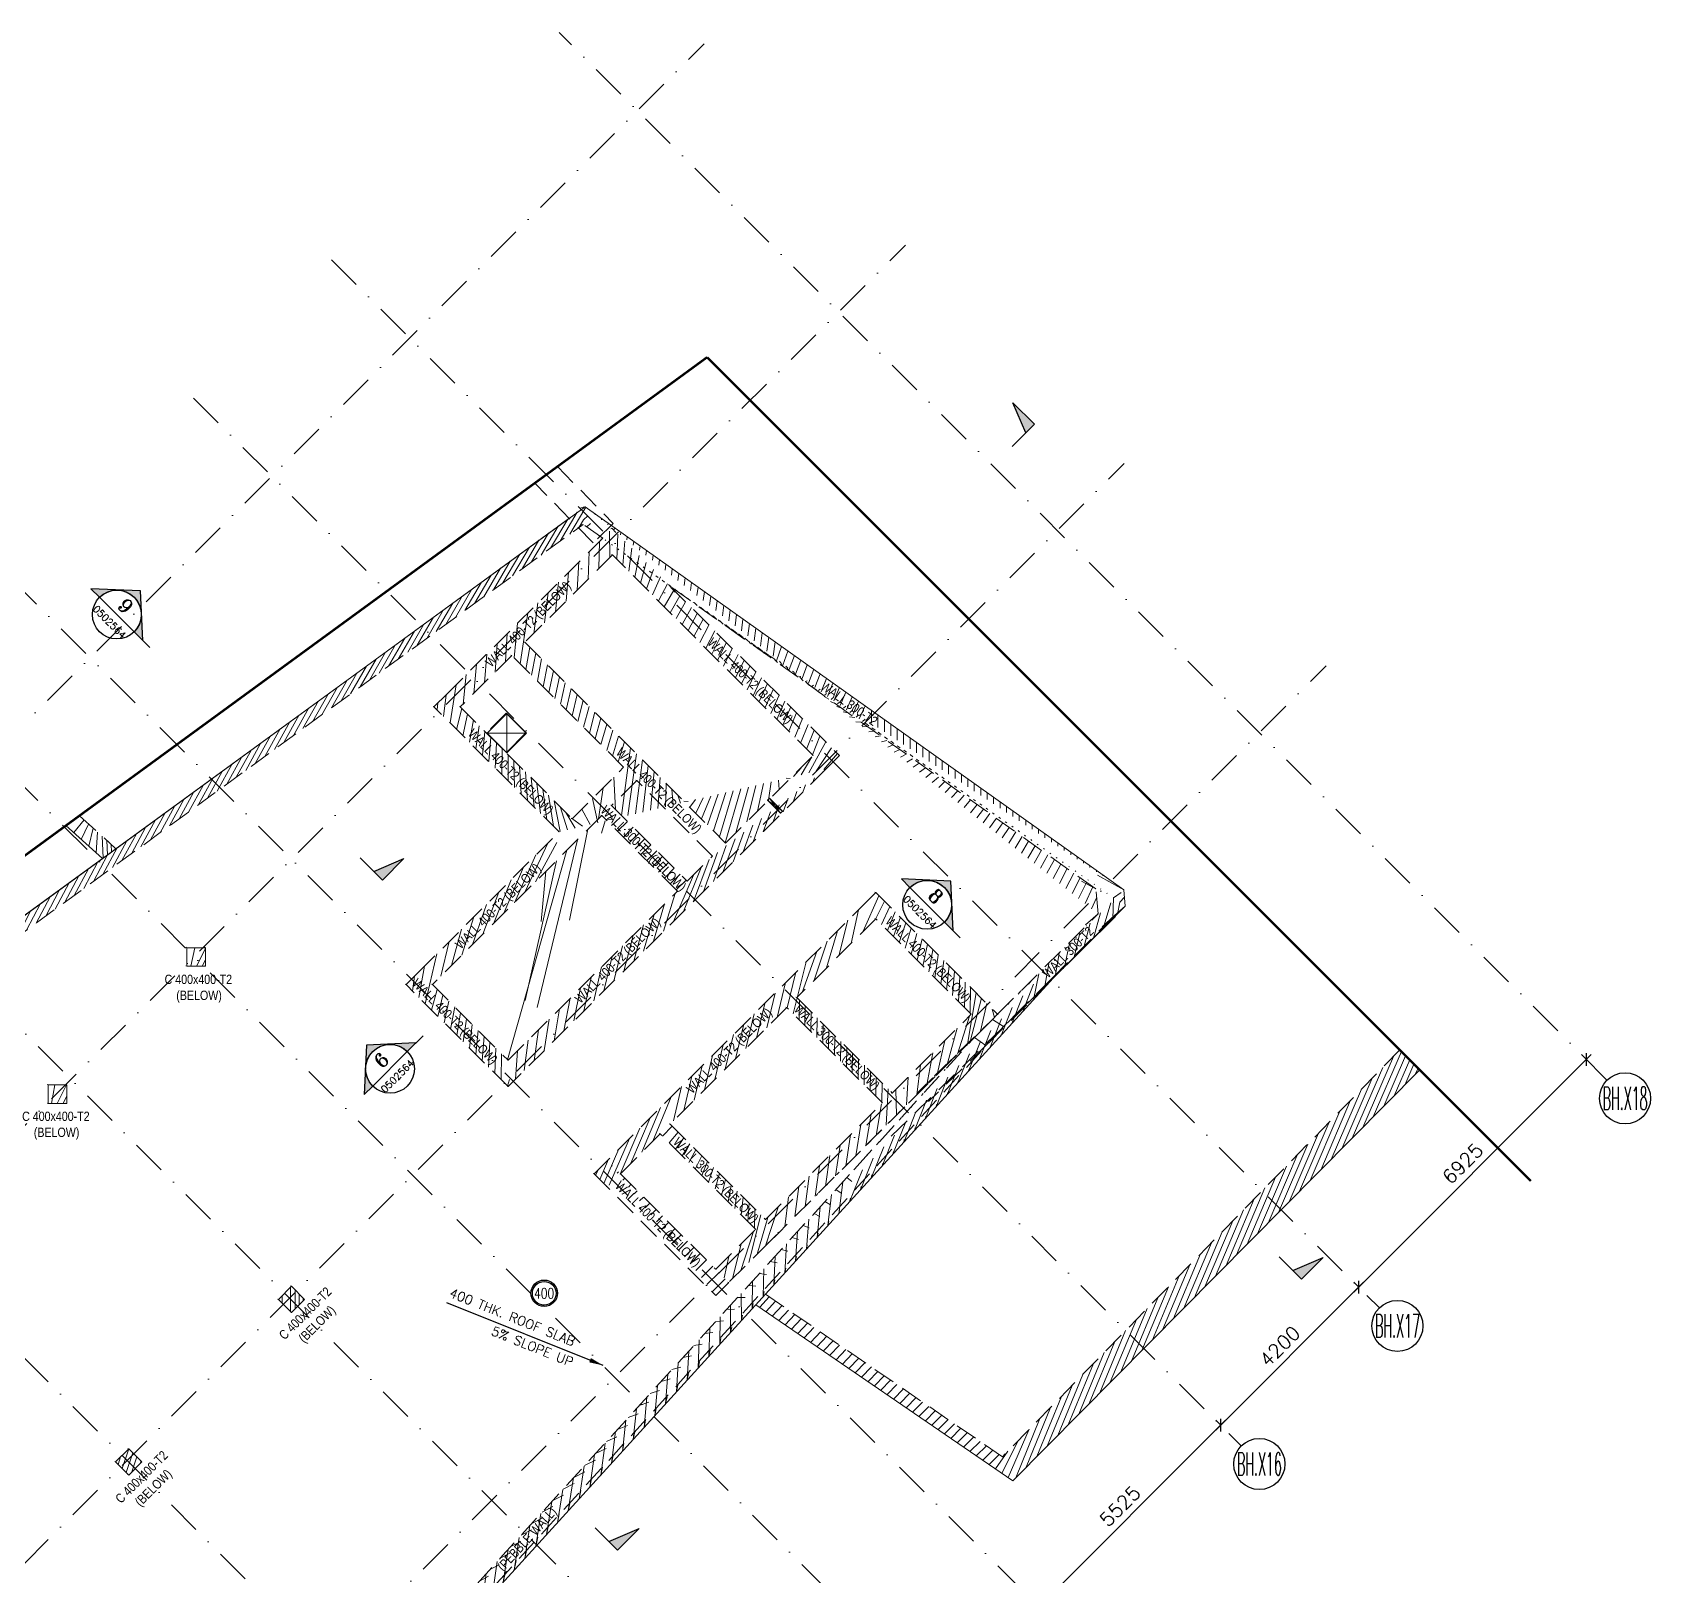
# Model space of a CAD drawing. Extents: x 660761725 to 1323371458, y 2734871439 to 5470067957.
# Drawn here: x 661340457 to 661375273, y 2735205281 to 2735238481 of the extents above; entities that cross this region are included whole.
import ezdxf
from ezdxf.enums import TextEntityAlignment as Align

# ---------------------------------------------------------------- set-up
doc = ezdxf.new("R2010")
doc.units = 0
for name, pattern in [('AXES', [1.95, 1.2, -0.25, 0.25, -0.25]), ('CENTER2', [28.575000000000003, 19.05, -3.175, 3.175, -3.175]), ('Hidden', [714.375, 476.25, -238.125]), ('sbp_axis_short', [10, 5, -2.5, 0, -2.5])]:
    doc.linetypes.add(name, pattern=pattern)
doc.layers.add('A-DETL', color=5, linetype='Continuous', lineweight=9, true_color=0x0000ff)
for name, color, linetype, lineweight in [('A-FLOR-PATT', 7, 'Continuous', 15), ('A-GENM', 7, 'Continuous', 9), ('A-ROOF', 7, 'Continuous', 15), ('A-WALL', 7, 'Continuous', 15), ('A-WALL-IDEN', 7, 'Continuous', 9), ('S-ARROW', 8, 'Continuous', 13), ('S-COLS-IDEN', 7, 'Continuous', 9), ('S-GRID', 7, 'Continuous', 9), ('S-GRID-IDEN', 7, 'Continuous', 13), ('S-MATCH LNE', 5, 'CENTER2', 40)]:
    doc.layers.add(name, color=color, linetype=linetype, lineweight=lineweight)
for name, color, linetype in [('S-AXIS', 20, 'AXES'), ('S-DIMO', 100, 'Continuous'), ('S-IDEN', 221, 'Continuous'), ('S-LEVEL', 3, 'Continuous'), ('S-SCEL-INDT', 222, 'Continuous'), ('S-TXT', 3, 'Continuous')]:
    doc.layers.add(name, color=color, linetype=linetype)
doc.styles.add('08437-0000-2-020-000R-0511-00$0$ROMANS', font='ROMANS.shx', dxfattribs={"width": 0.75})
doc.styles.add('Arial Narrow_1', font='ARIALN.TTF', dxfattribs={"height": 199.9999999999998})
doc.styles.add('ROMANS', font='romans.shx')
doc.styles.add('ROMANT', font='romant')
doc.dimstyles.new('S-DIMI-20', dxfattribs={"dimscale": 20, "dimtxt": 2, "dimasz": 1.5, "dimexe": 1, "dimexo": 1, "dimgap": 1, "dimtad": 1, "dimdec": 0, "dimzin": 12, "dimdsep": 46, "dimtxsty": 'ROMANS', "dimblk": 'ARCHTICK', "dimcen": 0.09, "dimdle": 1, "dimclrd": 8, "dimclre": 8, "dimclrt": 4, "dimadec": 0, "dimazin": 3, "dimtfac": 1, "dimtdec": 0, "dimtix": 1, "dimtmove": 1, "dimatfit": 3, "dimtolj": 1, "dimtzin": 0, "dimarcsym": 0})
doc.dimstyles.new('S-DIMO-100', dxfattribs={"dimscale": 100, "dimtxt": 3, "dimasz": 2, "dimexe": 1.5, "dimexo": 1.5, "dimgap": 1.5, "dimtad": 1, "dimdec": 0, "dimzin": 12, "dimdsep": 46, "dimtxsty": 'ROMANS', "dimblk": 'ARCHTICK', "dimcen": 0.09, "dimdle": 1.5, "dimclrd": 8, "dimclre": 8, "dimclrt": 4, "dimadec": 0, "dimazin": 3, "dimtfac": 1, "dimtdec": 0, "dimtix": 1, "dimtmove": 1, "dimatfit": 3, "dimfxl": 1, "dimtolj": 1, "dimtzin": 0, "dimarcsym": 0})
pattern_1 = [(74.99999999999999, (0, 0), (-153.3407249233896, 41.08752341002518), [])]

# ---------------------------------------------------------------- blocks, each defined once
blk = doc.blocks.new('_ARCHTICK')
at = {"color": 0, "linetype": 'ByBlock', "const_width": 0.15}
blk.add_lwpolyline([(-0.5, -0.5), (0.5, 0.5)], dxfattribs=at)
blk = doc.blocks.new('*D121')
at = {"layer": 'S-DIMO', "color": 8, "lineweight": -2, "transparency": 16777216}
for p, q in [((662698866.204118, 2734567715.402343), (662693757.3567626, 2734562606.55671)), ((662698754.0712415, 2734567615.403187), (662698654.0720837, 2734567715.402379)), ((662693857.3567817, 2734562718.688727), (662693757.3567984, 2734562818.688745))]:
    blk.add_line(p, q, dxfattribs=at)
at = {"layer": 'S-DIMO', "color": 8, "lineweight": -2, "transparency": 16777216, "xscale": 200, "yscale": 200, "zscale": 200}
for p, rotation in [((662698760.138083, 2734567609.336344), 44.99999034024764), ((662693863.4227977, 2734562712.622709), 224.9999903402476)]:
    blk.add_blockref('_ARCHTICK', p, dxfattribs=dict(at, rotation=rotation))
at = {"layer": 'S-DIMO', "color": 4, "transparency": 16777216, "insert": (662696099.6484418, 2734565373.111597), "char_height": 300, "width": 199.5440968434552, "attachment_point": 5, "rotation": 44.999990340247656, "style": 'ROMANS'}
blk.add_mtext('\\A1;6925', dxfattribs=at)
blk = doc.blocks.new('*D122')
at = {"layer": 'S-DIMO', "color": 8, "lineweight": -2, "transparency": 16777216}
for p, q in [((662693969.4893334, 2734562818.688209), (662690787.5082815, 2734559636.70823)), ((662693857.3567817, 2734562718.688727), (662693757.3572989, 2734562818.688244)), ((662690887.5083007, 2734559748.840247), (662690787.5083172, 2734559848.840264))]:
    blk.add_line(p, q, dxfattribs=at)
at = {"layer": 'S-DIMO', "color": 8, "lineweight": -2, "transparency": 16777216, "xscale": 200, "yscale": 200, "zscale": 200}
for p, rotation in [((662693863.4232981, 2734562712.622209), 44.99999034024764), ((662690893.5743165, 2734559742.774229), 224.9999903402476)]:
    blk.add_blockref('_ARCHTICK', p, dxfattribs=dict(at, rotation=rotation))
at = {"layer": 'S-DIMO', "color": 4, "transparency": 16777216, "insert": (662692166.3668088, 2734561439.830289), "char_height": 300, "width": 199.5440968434552, "attachment_point": 5, "rotation": 44.999990340247656, "style": 'ROMANS'}
blk.add_mtext('\\A1;4200', dxfattribs=at)
blk = doc.blocks.new('*D123')
at = {"layer": 'S-DIMO', "color": 8, "lineweight": -2, "transparency": 16777216}
for p, q in [((662690999.6410098, 2734559848.83957), (662686880.7433155, 2734555729.943264)), ((662690887.5083007, 2734559748.840247), (662690787.5089755, 2734559848.839605)), ((662686980.7433349, 2734555842.075281), (662686880.7433512, 2734555942.075298))]:
    blk.add_line(p, q, dxfattribs=at)
at = {"layer": 'S-DIMO', "color": 8, "lineweight": -2, "transparency": 16777216, "xscale": 200, "yscale": 200, "zscale": 200}
for p, rotation in [((662690893.5749748, 2734559742.773571), 44.99999034024764), ((662686986.8093505, 2734555836.009264), 224.9999903402476)]:
    blk.add_blockref('_ARCHTICK', p, dxfattribs=dict(at, rotation=rotation))
at = {"layer": 'S-DIMO', "color": 4, "transparency": 16777216, "insert": (662688728.0601642, 2734558001.523488), "char_height": 300, "width": 199.5440968434552, "attachment_point": 5, "rotation": 44.999990340247656, "style": 'ROMANS'}
blk.add_mtext('\\A1;5525', dxfattribs=at)
blk = doc.blocks.new('*U1142')
at = {"layer": 'S-AXIS', "color": 3, "linetype": 'Continuous'}
blk.add_circle((0, 5.5), 5.5, dxfattribs=at)
at = {"layer": 'S-AXIS', "color": 3, "linetype": 'Continuous', "ltscale": 0.5, "style": 'ROMANT', "width": 0.4, "flags": 8}
blk.add_attdef('A', text='', height=5, dxfattribs=at).set_placement((0, 5.5), align=Align.MIDDLE_CENTER)
blk = doc.blocks.new('*U1141')
at = {"layer": 'S-SCEL-INDT'}
blk.add_line((-1.598034076772778e-05, -9.017526509425661), (-4.236298395894313e-05, 0), dxfattribs=at)
blk.add_lwpolyline([(-1.598034251388655e-05, -9.017526509426535), (-2.729673832266011e-05, -5.517526509764139), (8.74998401881464, -9.017498218424205), (-1.598034251388655e-05, -9.017526509426535)], dxfattribs=at)
blk.add_solid([(8.749984018815223, -9.017498218424496), (-1.598034076772778e-05, -9.017526509423043), (4.374978361036412, -7.267512364094754), (-2.729674239717861e-05, -5.517526509763265)], dxfattribs=at)
blk = doc.blocks.new('*U1143')
at = {"layer": 'S-SCEL-INDT'}
h = blk.add_hatch(color=256, dxfattribs=at)
edge = h.paths.add_edge_path()
edge.add_line((7.000001906104444, 2.263283386128023e-05), (10.50000190576247, 3.394924715394154e-05))
edge.add_line((10.50000190576247, 3.394924715394154e-05), (-2.921335544670001e-05, 9.624999999075953))
edge.add_line((-2.921335544670001e-05, 9.624999999075953), (-10.49999809220753, -3.394923260202631e-05))
edge.add_line((-10.49999809220753, -3.394923260202631e-05), (-6.999998092549504, -2.263281203340739e-05))
edge.add_arc((1.90677747013979e-06, 1.091277068709939e-11), 6.999999999363562, 0.00018525217620890544, 180.0001852521762, ccw=False)
at = {"layer": 'S-SCEL-INDT', "color": 2, "linetype": 'Continuous'}
blk.add_line((-6.999999999228748, 4.272327350918204e-05), (6.999999999228748, -4.272327350918204e-05), dxfattribs=at)
at = {"layer": 'S-SCEL-INDT'}
blk.add_line((13.40845287412958, 4.901550710201263e-05), (7.000001906104444, 2.263283386128023e-05), dxfattribs=at)
blk.add_lwpolyline([(7.000001906104444, 2.263283386128023e-05), (10.50000190576247, 3.394924715394154e-05), (-2.921335544670001e-05, 9.624999999075953), (-10.49999809220753, -3.394923260202631e-05), (-6.999998092549504, -2.263281203340739e-05, -0.9999999999999999)], format="xyb", close=True, dxfattribs=at)
for centre, radius in [((0, 0), 6.999999999370188), ((0, -1.906788384076208e-06), 6.99999999936)]:
    blk.add_circle(centre, radius, dxfattribs=at)
at = {"layer": 'S-SCEL-INDT', "linetype": 'Continuous', "style": 'ROMANT', "flags": 8}
for rotation, p in [(359.9998251523294, (-9.533905540592968e-07, 3.499999999687137)), (0.0001748476705820678, (9.533905540592968e-07, 3.499943417606119))]:
    blk.add_attdef('01', text='', height=4, rotation=rotation, dxfattribs=at).set_placement(p, align=Align.MIDDLE_CENTER)
at = {"layer": 'S-SCEL-INDT', "color": 3, "linetype": 'Continuous', "style": 'ROMANS', "flags": 8}
for rotation, p in [(359.9998251523294, (0, -2.974065839854546)), (0.0001748476705820678, (0, -2.97412474701559))]:
    blk.add_attdef('-', text='', height=2, rotation=rotation, dxfattribs=at).set_placement(p, align=Align.MIDDLE_CENTER)
blk = doc.blocks.new('I am… Limitless.')
at = {"layer": 'S-SCEL-INDT'}
for p, xscale, yscale, zscale, rotation in [((662399198.5968269, 2734580797.873741), 75.00000000000097, 75.00000000000097, 75.00000000000097, 135.000370696447), ((662385171.0193509, 2734571946.78898), 75.00000000000088, 75.00000000000088, 75.00000000000088, 45.05050549450826), ((662404945.193927, 2734563363.562346), 75.00000000000088, 75.00000000000088, 75.00000000000088, 45.05050549450826), ((662390229.4205348, 2734557535.357393), 75.00000000000088, 75.00000000000088, 75.00000000000088, 44.99983235789631)]:
    blk.add_blockref('*U1141', p, dxfattribs=dict(at, xscale=xscale, yscale=yscale, zscale=zscale, rotation=rotation))
at = {"layer": 'S-TXT', "color": 134}
ref = blk.add_blockref('*U1143', (662379935.8578038, 2734577182.791671), dxfattribs=dict(at, xscale=75.00000000000004, yscale=75.00000000000004, zscale=75.00000000000004, rotation=314.9998012006552))
ref.add_attrib('-', '0502564', dxfattribs={"layer": 'S-SCEL-INDT', "color": 3, "linetype": 'Continuous', "height": 150, "rotation": 314.9999734367988, "style": 'ROMANS'}).set_placement((662379778.1304733, 2734577025.065435), align=Align.MIDDLE_CENTER)
ref.add_attrib('01', '9', dxfattribs={"layer": 'S-SCEL-INDT', "linetype": 'Continuous', "height": 300.0000000000001, "rotation": 314.9999734367988, "style": 'ROMANT'}).set_placement((662380121.4710279, 2734577368.403505), align=Align.MIDDLE_CENTER)
ref = blk.add_blockref('*U1143', (662397370.128556, 2734570939.46886), dxfattribs=dict(at, xscale=75.00000000000004, yscale=75.00000000000004, zscale=75.00000000000004, rotation=314.9998012006552))
ref.add_attrib('-', '0502564', dxfattribs={"layer": 'S-SCEL-INDT', "color": 3, "linetype": 'Continuous', "height": 150, "rotation": 314.9999734367988, "style": 'ROMANS'}).set_placement((662397212.4012254, 2734570781.742625), align=Align.MIDDLE_CENTER)
ref.add_attrib('01', '8', dxfattribs={"layer": 'S-SCEL-INDT', "linetype": 'Continuous', "height": 300.0000000000001, "rotation": 314.9999734367988, "style": 'ROMANT'}).set_placement((662397555.74178, 2734571125.080695), align=Align.MIDDLE_CENTER)
ref = blk.add_blockref('*U1143', (662385813.3527745, 2734567411.659418), dxfattribs=dict(at, xscale=75.00000000000001, yscale=75.00000000000001, zscale=75.00000000000001, rotation=44.94966640259396))
ref.add_attrib('-', '0502564', dxfattribs={"layer": 'S-SCEL-INDT', "color": 3, "linetype": 'Continuous', "height": 150, "rotation": 44.94984142316793, "style": 'ROMANS'}).set_placement((662385970.940936, 2734567253.794135), align=Align.MIDDLE_CENTER)
ref.add_attrib('01', '6', dxfattribs={"layer": 'S-SCEL-INDT', "linetype": 'Continuous', "height": 300.0000000000001, "rotation": 44.94984142316793, "style": 'ROMANT'}).set_placement((662385627.9034256, 2734567597.434984), align=Align.MIDDLE_CENTER)
blk = doc.blocks.new('*U89')
at = {"layer": 'S-IDEN', "color": 8}
for radius in [3.8, 3.4]:
    blk.add_circle((0, 0), radius, dxfattribs=at)
at = {"layer": 'S-IDEN', "color": 4, "style": '08437-0000-2-020-000R-0511-00$0$ROMANS', "width": 0.75, "flags": 8}
blk.add_attdef('100', text='', height=3, dxfattribs=at).set_placement((0, 0), align=Align.MIDDLE_CENTER)
blk = doc.blocks.new('I am… All Range.')
at = {"layer": 'S-GRID', "color": 8, "linetype": 'sbp_axis_short', "lineweight": 13, "ltscale": 150}
for p, q in [((662699205.5044558, 2734567163.969937), (662676662.055647, 2734589707.418746)), ((662613679.1571203, 2734523360.248725), (662679782.7279356, 2734589463.81954)), ((662618010.1861551, 2734519029.21969), (662684113.7569702, 2734585132.790505)), ((662671765.3411871, 2734584810.704287), (662694307.7183684, 2734562268.327105)), ((662668795.4927062, 2734581840.855805), (662691337.8698875, 2734559298.478624)), ((662622712.44625, 2734514326.959595), (662688816.0170653, 2734580430.53041)), ((662664888.7277402, 2734577934.090839), (662687431.1831487, 2734555391.635431)), ((662627061.1529542, 2734509978.252891), (662693164.7237693, 2734576081.823706)), ((662662792.38458, 2734575837.747679), (662685335.3221155, 2734553295.930852)), ((662660147.2208296, 2734573192.583929), (662682689.8586049, 2734550649.946153)), ((662656650.5753036, 2734569695.938403), (662679193.2130787, 2734547153.300627))]:
    blk.add_line(p, q, dxfattribs=at)
at = {"layer": 'S-GRID-IDEN', "color": 9}
ref = blk.add_blockref('*U1142', (662699594.421044, 2734566225.069067), dxfattribs=dict(at, xscale=100.0000000000075, yscale=100, zscale=100.0000000000028, rotation=359.9999999381469))
ref.add_attrib('A', 'BH.X18', dxfattribs={"layer": 'S-AXIS', "color": 3, "linetype": 'Continuous', "ltscale": 0.5, "height": 499.9999999999999, "rotation": 359.9999999381469, "style": 'ROMANT', "width": 0.4000000000000299}).set_placement((662699594.4210446, 2734566775.069067), align=Align.MIDDLE_CENTER)
ref = blk.add_blockref('*U1142', (662694696.6349566, 2734561329.426235), dxfattribs=dict(at, xscale=100.0000000000075, yscale=100, zscale=100.0000000000028, rotation=359.9999999381469))
ref.add_attrib('A', 'BH.X17', dxfattribs={"layer": 'S-AXIS', "color": 3, "linetype": 'Continuous', "ltscale": 0.5, "height": 499.9999999999999, "rotation": 359.9999999381469, "style": 'ROMANT', "width": 0.4000000000000299}).set_placement((662694696.6349572, 2734561879.426234), align=Align.MIDDLE_CENTER)
ref = blk.add_blockref('*U1142', (662691726.7864757, 2734558359.577754), dxfattribs=dict(at, xscale=100.0000000000075, yscale=100, zscale=100.0000000000028, rotation=359.9999999381469))
ref.add_attrib('A', 'BH.X16', dxfattribs={"layer": 'S-AXIS', "color": 3, "linetype": 'Continuous', "ltscale": 0.5, "height": 499.9999999999999, "rotation": 359.9999999381469, "style": 'ROMANT', "width": 0.4000000000000299}).set_placement((662691726.7864763, 2734558909.577753), align=Align.MIDDLE_CENTER)
at = {"layer": 'S-DIMO', "color": 3}
for base, p1, p2, picture, middle in [((662693863.4227977, 2734562712.622709), (662698860.1372409, 2734567509.337152), (662693963.4227811, 2734562612.622693), '*D121', (662696099.6484418, 2734565373.111597)), ((662690893.5743165, 2734559742.774229), (662693963.4227811, 2734562612.622693), (662690993.5743002, 2734559642.774212), '*D122', (662692166.3668088, 2734561439.830289)), ((662686986.8093505, 2734555836.009264), (662690993.5743002, 2734559642.774212), (662687086.809334, 2734555736.009246), '*D123', (662688728.0601642, 2734558001.523488))]:
    dim = blk.add_linear_dim(base=base, p1=p1, p2=p2, angle=44.99999034024766, dimstyle='S-DIMO-100', dxfattribs=at)
    dim.commit()
    dim.dimension.update_dxf_attribs({"geometry": picture, "text_midpoint": middle})
blk = doc.blocks.new('I am… Atomic.')
at = {"layer": 'A-FLOR-PATT', "transparency": 33554600}
h = blk.add_hatch(dxfattribs=at)
h.set_pattern_fill('ANSI31', color=8, scale=50, angle=30, style=0)
h.set_pattern_definition(pattern_1)
edge = h.paths.add_edge_path()
edge.add_line((662389967.6433319, 2734579123.010657), (662390007.8012236, 2734579503.468677))
edge.add_line((662342114.705975, 2734544592.546931), (662390007.8012234, 2734579503.468677))
edge.add_line((662363195.8073889, 2734559608.047176), (662389967.7690635, 2734579123.040917))
edge.add_line((662362417.6524743, 2734559040.823584), (662363719.8899552, 2734559990.06879))
edge.add_line((662346720.4841449, 2734547598.623516), (662362783.6519626, 2734559307.613063))
edge.add_line((662345821.5310795, 2734546943.346041), (662347578.010761, 2734548223.703842))
edge.add_line((662342292.6126368, 2734544370.997322), (662346307.4227723, 2734547297.529027))
edge.add_line((662325865.2845687, 2734528370.671522), (662342114.6925843, 2734544592.5523))
edge.add_line((662340490.7204528, 2734542572.157625), (662342149.9785906, 2734544228.604904))
edge.add_line((662339422.0417168, 2734541505.28928), (662341320.3495216, 2734543400.381265))
edge.add_line((662336597.6306283, 2734538685.662872), (662340136.8031961, 2734542218.839921))
edge.add_line((662332705.8949801, 2734534800.520002), (662336243.7133716, 2734538332.345168))
edge.add_line((662332253.0745114, 2734534348.466631), (662332782.9359009, 2734534877.430412))
edge.add_line((662326312.3910785, 2734528417.846987), (662332351.9776915, 2734534447.202265))
edge.add_line((662325865.2845687, 2734528370.671522), (662326312.3910785, 2734528417.846987))
h = blk.add_hatch(dxfattribs=at)
h.set_pattern_fill('ANSI31', color=8, scale=50, angle=30, style=0)
h.set_pattern_definition(pattern_1)
edge = h.paths.add_edge_path()
edge.add_line((662389967.6433319, 2734579123.010657), (662390007.8012236, 2734579503.468677))
edge.add_line((662390178.8400514, 2734578972.951882), (662393574.2351673, 2734576558.543434))
edge.add_line((662390389.9110394, 2734578822.862847), (662389967.7690635, 2734579123.040917))
edge.add_line((662401600.1085552, 2734571260.373601), (662390007.8012234, 2734579503.468677))
edge.add_line((662401045.2346829, 2734570742.112331), (662400996.5411683, 2734571280.666277))
edge.add_line((662400996.5411683, 2734571280.666277), (662391834.41239, 2734577795.702194))
edge.add_line((662401631.7932035, 2734570909.939), (662401600.1085552, 2734571260.373601))
edge.add_line((662398386.0115408, 2734568087.393885), (662401045.2346829, 2734570742.112331))
edge.add_line((662378065.801715, 2734545768.423274), (662383150.2610395, 2734551353.010825))
edge.add_line((662383150.2610395, 2734551353.010825), (662388234.7203641, 2734556937.598375))
edge.add_line((662388234.7203641, 2734556937.598375), (662393319.1796887, 2734562522.185926))
edge.add_line((662393319.1796887, 2734562522.185926), (662398403.6390133, 2734568106.773477))
edge.add_line((662377177.0145457, 2734544792.211362), (662378389.7704264, 2734546124.258873))
edge.add_line((662345219.5168241, 2734509691.243385), (662350637.7770958, 2734515642.46591))
edge.add_line((662350637.7770958, 2734515642.46591), (662356056.0373675, 2734521593.688435))
edge.add_line((662356056.0373675, 2734521593.688435), (662361474.2976393, 2734527544.91096))
edge.add_line((662361474.2976393, 2734527544.91096), (662366892.5579109, 2734533496.133485))
edge.add_line((662366892.5579109, 2734533496.133485), (662372310.8181826, 2734539447.35601))
edge.add_line((662372310.8181826, 2734539447.35601), (662377729.0784543, 2734545398.578536))
edge.add_line((662345267.5598451, 2734509156.384884), (662400082.3408674, 2734569362.972085))
edge.add_line((662401418.6805061, 2734570690.601139), (662400941.3227103, 2734570214.051982))
edge.add_line((662400082.3408674, 2734569362.972085), (662401631.7932035, 2734570909.939))
h = blk.add_hatch(dxfattribs=at)
h.set_pattern_fill('ANSI31', color=8, scale=50, angle=30, style=0)
h.set_pattern_definition(pattern_1)
h.paths.add_polyline_path([(662390598.7475477, 2734578465.579719), (662388715.9077953, 2734576585.929477), (662393033.5280749, 2734572268.306242), (662394916.3678274, 2734574147.956483)], flags=16)
h.paths.add_polyline_path([(662390839.3164489, 2734573896.731206), (662388432.7739979, 2734576303.275305), (662387325.0130155, 2734575197.390858), (662389731.5554665, 2734572790.846759)], flags=16)
h.paths.add_polyline_path([(662390368.5953544, 2734572861.041639), (662386723.2477131, 2734569221.869177), (662388351.2029004, 2734567593.912876), (662391996.5505418, 2734571233.085337)], flags=16)
edge = h.paths.add_edge_path()
edge.add_line((662387041.8903742, 2734575480.513693), (662390592.252198, 2734579033.96361))
edge.add_line((662390595.7468959, 2734579030.091289), (662391834.41239, 2734577795.702194))
edge.add_line((662387041.8903742, 2734575480.513693), (662386758.7565768, 2734575197.859521))
edge.add_line((662389448.4216691, 2734572508.192587), (662386758.7565768, 2734575197.859521))
edge.add_line((662388351.1917443, 2734567028.135869), (662386156.9912745, 2734569222.337841))
edge.add_line((662386156.9912745, 2734569222.337841), (662386440.1250719, 2734569504.992013))
edge.add_line((662386440.1250719, 2734569504.992013), (662389448.4216691, 2734572508.192587))
edge.add_line((662395199.4904686, 2734573864.833648), (662388634.3255417, 2734567310.790041))
edge.add_line((662388351.1917443, 2734567028.135869), (662388634.3255417, 2734567310.790041))
edge.add_line((662390580.9457026, 2734573073.032268), (662392208.9008899, 2734571445.075966))
edge.add_line((662392208.9008899, 2734571445.075966), (662392750.3942775, 2734571985.65207))
edge.add_line((662395199.4904686, 2734573864.833648), (662395482.624266, 2734574147.48782))
edge.add_line((662391834.41239, 2734577795.702194), (662395482.624266, 2734574147.48782))
edge.add_line((662392750.3942775, 2734571985.65207), (662391122.4390903, 2734573613.608371))
h = blk.add_hatch(dxfattribs=at)
h.set_pattern_fill('ANSI31', color=8, scale=50, angle=30, style=0)
h.set_pattern_definition(pattern_1)
h.paths.add_polyline_path([(662379129.8428366, 2734572854.771638), (662378841.1105785, 2734572643.884321), (662379625.867961, 2734571935.721013), (662379914.8579589, 2734572146.375746)])
h.paths.add_polyline_path([(662407967.0689715, 2734567385.984937), (662407536.2223183, 2734567816.83159), (662398987.1276885, 2734559064.274018), (662393889.4056096, 2734562560.874372), (662393685.5193458, 2734562336.933021), (662399210.0475222, 2734558547.58027)])
h = blk.add_hatch(dxfattribs=at)
h.set_pattern_fill('ANSI31', color=8, scale=50, angle=30, style=0)
h.set_pattern_definition(pattern_1)
h.paths.add_polyline_path([(662391838.9616344, 2734566220.785015), (662393891.6007832, 2734564168.144461), (662396404.4132351, 2734566676.700235), (662394351.7740862, 2734568729.340789)], flags=16)
h.paths.add_polyline_path([(662394564.1244342, 2734568941.331419), (662396616.7635832, 2734566888.690864), (662398315.5663675, 2734568584.615895), (662396262.9272186, 2734570637.256449)], flags=16)
edge = h.paths.add_edge_path()
edge.add_line((662390201.7467188, 2734565152.109394), (662395979.8045774, 2734570920.379284))
edge.add_line((662390201.7467188, 2734565152.109394), (662390484.86936, 2734564868.986558))
edge.add_line((662391626.6112863, 2734566008.794386), (662390484.86936, 2734564868.986558))
edge.add_line((662393679.2504352, 2734563956.153832), (662391626.6112863, 2734566008.794386))
edge.add_line((662392820.6423062, 2734563099.000176), (662393679.2504352, 2734563956.153832))
edge.add_line((662392820.6423062, 2734563099.000176), (662393103.7649475, 2734562815.877341))
edge.add_line((662393962.3730764, 2734563673.030997), (662393103.7649475, 2734562815.877341))
edge.add_line((662398403.6390133, 2734568106.773477), (662394174.7234246, 2734563885.021626))
edge.add_line((662394175.6151698, 2734563884.12988), (662393963.2648216, 2734563672.139251))
edge.add_line((662398596.61022, 2734568301.791482), (662398773.3078362, 2734568474.034104))
edge.add_line((662398882.7145513, 2734568583.255486), (662398773.3078362, 2734568474.034104))
edge.add_line((662396262.9383746, 2734571203.033456), (662398882.7145513, 2734568583.255486))
edge.add_line((662395979.8045774, 2734570920.379284), (662396262.9383746, 2734571203.033456))
edge.add_line((662398411.2648572, 2734568112.604423), (662398595.7218189, 2734568302.681889))
h = blk.add_hatch(dxfattribs=at)
h.set_pattern_fill('ANSI31', color=8, scale=50, angle=30, style=0)
h.set_pattern_definition(pattern_1)
h.paths.add_polyline_path([(662381442.8641039, 2734569616.575857), (662381842.4606918, 2734569616.567864), (662381842.791717, 2734570016.503155), (662381443.1951292, 2734570016.511147)])
h = blk.add_hatch(dxfattribs=at)
h.set_pattern_fill('ANSI31', color=8, scale=50, angle=30, style=0)
h.set_pattern_definition(pattern_1)
edge = h.paths.add_edge_path()
edge.add_line((662345468.2720397, 2734510142.524049), (662345661.1307589, 2734509588.669044))
edge.add_line((662345219.5168241, 2734509691.243385), (662350637.7770958, 2734515642.46591))
edge.add_line((662350637.7770958, 2734515642.46591), (662356056.0373675, 2734521593.688435))
edge.add_line((662356056.0373675, 2734521593.688435), (662361474.2976393, 2734527544.91096))
edge.add_line((662361474.2976393, 2734527544.91096), (662366892.5579109, 2734533496.133485))
edge.add_line((662366892.5579109, 2734533496.133485), (662372310.8181826, 2734539447.35601))
edge.add_line((662372310.8181826, 2734539447.35601), (662377729.0784543, 2734545398.578536))
edge.add_line((662345267.5598451, 2734509156.384884), (662400082.3408674, 2734569362.972085))
h = blk.add_hatch(dxfattribs=at)
h.set_pattern_fill('ANSI31', color=8, scale=50, angle=30, style=0)
h.set_pattern_definition(pattern_1)
h.paths.add_polyline_path([(662378460.1288279, 2734567065.823874), (662378459.7978027, 2734566665.888583), (662378859.3943906, 2734566665.880591), (662378859.7254158, 2734567065.815882)])
h = blk.add_hatch(dxfattribs=at)
h.set_pattern_fill('ANSI31', color=8, scale=50, angle=30, style=0)
h.set_pattern_definition(pattern_1)
edge = h.paths.add_edge_path()
edge.add_line((662390201.7467185, 2734565152.109394), (662392820.3512313, 2734562533.503097))
edge.add_line((662390485.0693138, 2734565434.952043), (662393103.4337128, 2734562816.10604))
edge.add_line((662393103.4337127, 2734562816.10604), (662392820.3512312, 2734562533.503097))
h = blk.add_hatch(dxfattribs=at)
h.set_pattern_fill('ANSI31', color=8, scale=50, angle=30, style=0)
h.set_pattern_definition(pattern_1)
h.paths.add_polyline_path([(662383692.9491707, 2734562731.852351), (662383410.1576436, 2734562449.061046), (662383692.4810303, 2734562166.258439), (662383975.2725575, 2734562449.049744)])
h = blk.add_hatch(dxfattribs=at)
h.set_pattern_fill('ANSI31', color=8, scale=50, angle=30, style=0)
h.set_pattern_definition(pattern_1)
h.paths.add_polyline_path([(662380192.7051047, 2734559237.537661), (662379909.9135776, 2734558954.746356), (662380192.2369643, 2734558671.943748), (662380475.0284916, 2734558954.735054)])
at = {"layer": 'A-DETL', "color": 8, "linetype": 'Hidden', "lineweight": 9}
for p, q in [((662363195.8073889, 2734559608.047176), (662389967.7690635, 2734579123.040917)), ((662389967.6433319, 2734579123.010657), (662389919.3195813, 2734579111.380624)), ((662390389.9110394, 2734578822.862847), (662389967.7690635, 2734579123.040917)), ((662390592.252198, 2734579033.96361), (662390561.8434571, 2734579023.801381)), ((662390592.252198, 2734579033.96361), (662390577.8165231, 2734579039.74738)), ((662390672.3216735, 2734578945.242155), (662390592.252198, 2734579033.96361)), ((662387041.8903742, 2734575480.513693), (662390389.9110394, 2734578822.862847)), ((662390345.7961742, 2734578808.120199), (662390389.9110394, 2734578822.862847)), ((662390598.7475477, 2734578465.579719), (662388715.9077953, 2734576585.929477)), ((662390598.7475477, 2734578465.579719), (662390577.8052076, 2734578473.970437)), ((662394916.3678274, 2734574147.956483), (662390598.7475477, 2734578465.579719)), ((662400996.5411683, 2734571280.666277), (662391834.41239, 2734577795.702194)), ((662391834.41239, 2734577795.702194), (662391950.5722613, 2734577666.990563)), ((662391834.41239, 2734577795.702194), (662395482.624266, 2734574147.48782)), ((662388694.9647131, 2734576594.320492), (662388715.9077953, 2734576585.929477)), ((662388715.9077953, 2734576585.929477), (662393033.5280749, 2734572268.306242)), ((662388432.7739979, 2734576303.275305), (662387325.0130155, 2734575197.390858)), ((662388432.7739979, 2734576303.275305), (662388411.8308041, 2734576311.666365)), ((662390839.3164489, 2734573896.731206), (662388432.7739979, 2734576303.275305)), ((662387041.8903742, 2734575480.513693), (662386758.7565768, 2734575197.859521)), ((662386758.7565768, 2734575197.859521), (662386737.8128828, 2734575206.250782)), ((662389448.4216691, 2734572508.192587), (662386758.7565768, 2734575197.859521)), ((662387325.0130155, 2734575197.390858), (662387304.0693852, 2734575205.782093)), ((662387325.0130155, 2734575197.390858), (662389731.5554665, 2734572790.846759)), ((662388311.1330523, 2734575061.079509), (662387886.9457616, 2734574636.892551)), ((662388322.3579613, 2734575049.835546), (662388311.1330523, 2734575061.079509)), ((662388327.2305962, 2734575054.629898), (662388311.1330523, 2734575061.079509)), ((662387886.9457616, 2734574636.892551), (662388310.4308417, 2734574212.68864)), ((662387886.9457616, 2734574636.892551), (662387902.5299001, 2734574630.64864)), ((662388310.4308417, 2734574212.68864), (662388315.4251586, 2734574217.682953)), ((662388327.0968033, 2734574206.011288), (662388310.4308417, 2734574212.68864)), ((662393033.5280749, 2734572268.306242), (662394916.3678274, 2734574147.956483)), ((662394916.3678274, 2734574147.956483), (662394895.4247582, 2734574156.347494)), ((662395199.4904686, 2734573864.833648), (662395482.624266, 2734574147.48782)), ((662395482.624266, 2734574147.48782), (662395461.6812607, 2734574155.878805)), ((662395199.4904686, 2734573864.833648), (662388634.3255417, 2734567310.790041)), ((662389731.5554665, 2734572790.846759), (662390839.3164489, 2734573896.731206)), ((662390839.3164489, 2734573896.731206), (662390818.3728489, 2734573905.122429)), ((662391101.4954424, 2734573621.999613), (662391122.4390903, 2734573613.608371)), ((662391122.4390903, 2734573613.608371), (662390580.9457026, 2734573073.032268)), ((662392750.3942775, 2734571985.65207), (662391122.4390903, 2734573613.608371)), ((662390560.0018413, 2734573081.423595), (662390580.9457026, 2734573073.032268)), ((662390580.9457026, 2734573073.032268), (662392208.9008899, 2734571445.075966)), ((662393931.5250624, 2734573192.526183), (662394213.8484492, 2734572909.723576)), ((662394256.0502219, 2734572952.30488), (662393931.7856586, 2734573192.335293)), ((662394256.310818, 2734572952.11399), (662393973.9874312, 2734573234.916597)), ((662394093.8177537, 2734573072.455902), (662393974.1420084, 2734573234.691609)), ((662394213.6938721, 2734572909.948564), (662394094.0181268, 2734573072.184271)), ((662390368.5953544, 2734572861.041639), (662386723.2477131, 2734569221.869177)), ((662389731.5554665, 2734572790.846759), (662389710.6114299, 2734572799.238157)), ((662390368.5953544, 2734572861.041639), (662390347.6514096, 2734572869.433)), ((662391996.5505418, 2734571233.085337), (662390368.5953544, 2734572861.041639)), ((662386440.1250719, 2734569504.992013), (662389448.4216691, 2734572508.192587)), ((662389427.477521, 2734572516.58403), (662389448.4216691, 2734572508.192587)), ((662393033.5280749, 2734572268.306242), (662393012.5842638, 2734572276.697549)), ((662392208.9008899, 2734571445.075966), (662392750.3942775, 2734571985.65207)), ((662392729.4503548, 2734571994.043422), (662392750.3942775, 2734571985.65207)), ((662401339.1151016, 2734571406.376296), (662401035.0784053, 2734571576.457868)), ((662401035.0784053, 2734571576.457868), (662401339.1151016, 2734571406.376296)), ((662388351.2029004, 2734567593.912876), (662391996.5505418, 2734571233.085337)), ((662391975.606322, 2734571241.476808), (662391996.5505418, 2734571233.085337)), ((662392208.9008899, 2734571445.075966), (662392187.9567537, 2734571453.467403)), ((662395979.8045774, 2734570920.379284), (662396262.9383746, 2734571203.033456)), ((662396241.994628, 2734571211.424737), (662396262.9383746, 2734571203.033456)), ((662396262.9383746, 2734571203.033456), (662398882.7145513, 2734568583.255486)), ((662400692.5033965, 2734571450.748451), (662400996.5411683, 2734571280.666277)), ((662400996.5411683, 2734571280.666277), (662400692.5033965, 2734571450.748451)), ((662401045.2346829, 2734570742.112331), (662400996.5411683, 2734571280.666277)), ((662401339.1151016, 2734571406.376296), (662401599.707209, 2734571260.598119)), ((662390201.7467188, 2734565152.109394), (662395979.8045774, 2734570920.379284)), ((662401631.1518183, 2734570909.368745), (662401401.6661634, 2734570705.33348)), ((662401631.1346314, 2734570909.351586), (662401402.4927813, 2734570705.414375)), ((662396262.9272186, 2734570637.256449), (662394564.1244342, 2734568941.331419)), ((662396241.9833125, 2734570645.647794), (662396262.9272186, 2734570637.256449)), ((662398315.5663675, 2734568584.615895), (662396262.9272186, 2734570637.256449)), ((662398386.0115408, 2734568087.393885), (662401045.2346829, 2734570742.112331)), ((662401401.6661634, 2734570705.33348), (662400064.3627324, 2734569370.17517)), ((662401045.2346829, 2734570742.112331), (662400778.0398858, 2734570504.669271)), ((662401135.3391556, 2734570467.520509), (662401402.4598211, 2734570705.778918)), ((662401151.0999817, 2734570452.772967), (662401358.1152967, 2734570636.770192)), ((662401359.3946913, 2734570637.907331), (662401418.0403122, 2734570690.032128)), ((662401401.6661634, 2734570705.33348), (662401402.4927813, 2734570705.414375)), ((662401402.4598211, 2734570705.778918), (662401415.248901, 2734570693.812109)), ((662401402.4927813, 2734570705.414375), (662401402.4598211, 2734570705.778918)), ((662381422.2493757, 2734570024.903233), (662381443.1951292, 2734570016.511147)), ((662381443.1951292, 2734570016.511147), (662381442.8641039, 2734569616.575857)), ((662381842.791717, 2734570016.503155), (662381443.1951292, 2734570016.511147)), ((662381822.6531885, 2734570024.57182), (662381842.6680161, 2734570016.552717)), ((662381842.4606918, 2734569616.567864), (662381842.791717, 2734570016.503155)), ((662381422.2413744, 2734569624.83852), (662381442.8641039, 2734569616.575857)), ((662381442.8641039, 2734569616.575857), (662381842.4606918, 2734569616.567864)), ((662381842.3369907, 2734569616.617426), (662381822.6451871, 2734569624.507107)), ((662386156.9912745, 2734569222.337841), (662386440.1250719, 2734569504.992013)), ((662386156.9912745, 2734569222.337841), (662386136.0458293, 2734569230.729803)), ((662388351.1917443, 2734567028.135869), (662386156.9912745, 2734569222.337841)), ((662386723.2477131, 2734569221.869177), (662386702.3023317, 2734569230.261114)), ((662386723.2477131, 2734569221.869177), (662388351.2029004, 2734567593.912876)), ((662400017.173428, 2734569291.468199), (662398706.7791548, 2734567983.29372)), ((662399013.4511831, 2734568320.204953), (662400081.7408041, 2734569362.386686)), ((662400056.9163916, 2734569361.996377), (662399016.3829323, 2734568323.132)), ((662400064.3627324, 2734569370.17517), (662400056.9163916, 2734569361.996377)), ((662400082.3408674, 2734569362.972085), (662400056.9163916, 2734569361.996377)), ((662400082.3408674, 2734569362.972085), (662400064.3627324, 2734569370.17517)), ((662394543.1798587, 2734568949.723032), (662394564.1244342, 2734568941.331419)), ((662394564.1244342, 2734568941.331419), (662396616.7635832, 2734566888.690864)), ((662394351.7740862, 2734568729.340789), (662391838.9616344, 2734566220.785015)), ((662394351.7740862, 2734568729.340789), (662394330.829427, 2734568737.732437)), ((662396404.4132351, 2734566676.700235), (662394351.7740862, 2734568729.340789)), ((662396616.7635832, 2734566888.690864), (662398315.5663675, 2734568584.615895)), ((662398315.5663675, 2734568584.615895), (662398294.6221148, 2734568593.007379)), ((662398596.61022, 2734568301.791482), (662398773.3078362, 2734568474.034104)), ((662398882.7145513, 2734568583.255486), (662398773.3078362, 2734568474.034104)), ((662398773.3078362, 2734568474.034104), (662399013.4511831, 2734568320.204953)), ((662398882.7145513, 2734568583.255486), (662398861.7703623, 2734568591.646945)), ((662399013.4511831, 2734568320.204953), (662345232.817815, 2734509249.488402)), ((662398403.6390133, 2734568106.773477), (662394174.7234246, 2734563885.021626)), ((662396594.3241972, 2734565960.198916), (662399012.2854673, 2734568319.067726)), ((662397150.5027447, 2734566883.27914), (662398386.0115408, 2734568087.393885)), ((662397526.356548, 2734567260.278023), (662398595.7218189, 2734568302.681889)), ((662398633.1142752, 2734567909.753628), (662398386.0115408, 2734568087.393885)), ((662398577.7447083, 2734568309.884563), (662398595.7218189, 2734568302.681889)), ((662398578.6364534, 2734568308.992817), (662398596.4936724, 2734568301.838178)), ((662398595.7218189, 2734568302.681889), (662398596.61022, 2734568301.791482)), ((662398633.1142752, 2734567909.753628), (662397397.6041726, 2734566705.637609)), ((662398705.3062181, 2734567981.823278), (662398633.1142752, 2734567909.753628)), ((662388330.2572441, 2734567602.304923), (662388351.2029004, 2734567593.912876)), ((662378439.1819066, 2734567074.216427), (662378460.1288279, 2734567065.823874)), ((662378460.1288279, 2734567065.823874), (662378459.7978027, 2734566665.888583)), ((662378859.7254158, 2734567065.815882), (662378460.1288279, 2734567065.823874)), ((662378839.5857193, 2734567073.885015), (662378859.6017148, 2734567065.865444)), ((662378859.3943906, 2734566665.880591), (662378859.7254158, 2734567065.815882)), ((662388330.2459286, 2734567036.527979), (662388351.1917443, 2734567028.135869)), ((662388351.1917443, 2734567028.135869), (662388634.3255417, 2734567310.790041)), ((662378439.1739053, 2734566674.151714), (662378459.7978027, 2734566665.888583)), ((662378459.7978027, 2734566665.888583), (662378859.3943906, 2734566665.880591)), ((662378859.2706895, 2734566665.930153), (662378839.577718, 2734566673.820302)), ((662393891.6007832, 2734564168.144461), (662396404.4132351, 2734566676.700235)), ((662396383.4682293, 2734566685.092021), (662396404.4132351, 2734566676.700235)), ((662396616.7635832, 2734566888.690864), (662396595.8186611, 2734566897.082617)), ((662391626.6112863, 2734566008.794386), (662390767.9518421, 2734565151.589502)), ((662391626.6112863, 2734566008.794386), (662391605.6655532, 2734566017.186464)), ((662393679.2504352, 2734563956.153832), (662391626.6112863, 2734566008.794386)), ((662391818.0159849, 2734566229.177059), (662391838.9616344, 2734566220.785015)), ((662391838.9616344, 2734566220.785015), (662393891.6007832, 2734564168.144461)), ((662390180.8005835, 2734565160.501632), (662390201.7467188, 2734565152.109394)), ((662390201.7467188, 2734565152.109394), (662390484.86936, 2734564868.986558)), ((662390201.7467185, 2734565152.109394), (662392820.3512313, 2734562533.503097)), ((662390767.9518421, 2734565151.589502), (662392820.5909944, 2734563098.948952)), ((662390484.86936, 2734564868.986558), (662390463.9231769, 2734564877.378816)), ((662392820.6423062, 2734563099.000176), (662393679.2504352, 2734563956.153832)), ((662393679.2504352, 2734563956.153832), (662393658.3043555, 2734563964.546049)), ((662393870.6547873, 2734564176.536644), (662393891.6007832, 2734564168.144461)), ((662394175.6151698, 2734563884.12988), (662393963.2648216, 2734563672.139251)), ((662394174.7234246, 2734563885.021626), (662394153.7773807, 2734563893.413828)), ((662394175.6151698, 2734563884.12988), (662394154.6691258, 2734563892.522082)), ((662394174.7234246, 2734563885.021626), (662394175.6151698, 2734563884.12988)), ((662393962.3730764, 2734563673.030997), (662393103.7649475, 2734562815.877341)), ((662393941.426949, 2734563681.423233), (662393962.3730764, 2734563673.030997)), ((662393942.318694, 2734563680.531487), (662393963.2648216, 2734563672.139251)), ((662393963.2648216, 2734563672.139251), (662393962.3730764, 2734563673.030997)), ((662392799.6958882, 2734563107.392528), (662392820.6423062, 2734563099.000176)), ((662383692.9491707, 2734562731.852351), (662383410.1576436, 2734562449.061046)), ((662383672.3438892, 2734562740.108024), (662383692.9491707, 2734562731.852351)), ((662383975.2725575, 2734562449.049744), (662383692.9491707, 2734562731.852351)), ((662393103.4337127, 2734562816.10604), (662392820.3512312, 2734562533.503097)), ((662393103.7649475, 2734562815.877341), (662393082.8184817, 2734562824.269712)), ((662383389.2099802, 2734562457.453897), (662383410.1576436, 2734562449.061046)), ((662383410.1576436, 2734562449.061046), (662383692.4810303, 2734562166.258439)), ((662383672.3325738, 2734562174.33108), (662383692.3643185, 2734562166.3052)), ((662383692.4810303, 2734562166.258439), (662383975.2725575, 2734562449.049744)), ((662383975.1558458, 2734562449.096505), (662383955.4664828, 2734562456.985208)), ((662380192.7051047, 2734559237.537661), (662379909.9135776, 2734558954.746356)), ((662380172.0984439, 2734559245.793886), (662380192.7051047, 2734559237.537661)), ((662380475.0284916, 2734558954.735054), (662380192.7051047, 2734559237.537661)), ((662379888.9645349, 2734558963.139759), (662379909.9135776, 2734558954.746356)), ((662379909.9135776, 2734558954.746356), (662380192.2369643, 2734558671.943748)), ((662380172.0871284, 2734558680.016943), (662380192.1202525, 2734558671.99051)), ((662380192.2369643, 2734558671.943748), (662380475.0284916, 2734558954.735054)), ((662380474.9117798, 2734558954.781815), (662380455.2210374, 2734558962.67107))]:
    blk.add_line(p, q, dxfattribs=at)
at = {"layer": 'A-DETL', "linetype": 'Hidden', "lineweight": 9}
for p, q in [((662393931.5468823, 2734573192.512042), (662393973.9656113, 2734573234.930738)), ((662394213.8702691, 2734572909.709435), (662394256.2889981, 2734572952.12813)), ((662394213.8702691, 2734572909.709435), (662394256.2889981, 2734572952.12813)), ((662394235.0796336, 2734572930.918783), (662394234.7673159, 2734572931.043915)), ((662394235.0796336, 2734572930.918783), (662394236.426416, 2734572930.379183))]:
    blk.add_line(p, q, dxfattribs=at)
at = {"layer": 'A-DETL', "color": 8, "linetype": 'Hidden', "lineweight": 9}
for points in [[(662389415.5158564, 2734580367.330157), (662390614.7641478, 2734579143.749458), (662390184.5302789, 2734578725.533085), (662388925.8892986, 2734580009.711539)], [(662379129.8428367, 2734572854.771638), (662379916.0189761, 2734572145.328047)]]:
    blk.add_lwpolyline(points, dxfattribs=at)
at = {"layer": 'A-DETL', "color": 8, "linetype": 'Hidden', "lineweight": 9, "flags": 128}
for points in [[(662378065.801715, 2734545768.423274), (662383150.2610395, 2734551353.010825), (662388234.7203641, 2734556937.598375), (662393319.1796887, 2734562522.185926), (662398403.6390133, 2734568106.773477)], [(662398403.6390133, 2734568106.773477), (662397865.9087354, 2734567582.706826), (662397328.1784576, 2734567058.640176), (662397168.1306566, 2734566902.65916)], [(662407536.2223183, 2734567816.83159), (662398987.1276886, 2734559064.274018)], [(662393889.4056098, 2734562560.874372), (662398987.1276884, 2734559064.274018)]]:
    blk.add_lwpolyline(points, dxfattribs=at)
at = {"layer": 'A-DETL', "color": 8, "linetype": 'Hidden', "lineweight": 9}
for centre, major_axis, ratio, start_param, end_param in [((662393952.7562468, 2734573213.72139), (21.2311843608287, 21.19520725620868), 0.04445437008950043, 2.1710922095511, 3.160656993876222), ((662393952.7562468, 2734573213.72139), (21.23118436085985, 21.19520725624324), 0.04445437008900811, 3.160656993867411, 6.283185307178527), ((662393952.7562468, 2734573213.72139), (21.2311843609215, 21.19520725623237), 0.04445437009009007, 0.05667776648366818, 0.9705004440239036), ((662394235.0796336, 2734572930.918783), (21.23118436087368, 21.19520725623725), 0.04445437009120011, 3.160656993876969, 6.283185307148917), ((662394235.0796336, 2734572930.918783), (21.23118436092627, 21.19520725623817), 0.04445437008888063, 0.06469004619195395, 0.2339863099535608), ((662394235.0796336, 2734572930.918783), (21.23118436080762, 21.19520725626047), 0.0444543700912432, 2.907606343632819, 3.160656993829649)]:
    blk.add_ellipse(centre, major_axis=major_axis, ratio=ratio, start_param=start_param, end_param=end_param, dxfattribs=at)
at = {"layer": 'A-GENM', "color": 8}
for points in [[(662388327.2305962, 2734575054.629898), (662388327.2138625, 2734574205.964387)], [(662388751.914558, 2734574629.945645), (662387902.5299001, 2734574630.64864)]]:
    blk.add_lwpolyline(points, dxfattribs=at)
at = {"layer": 'A-ROOF', "color": 8, "lineweight": 13}
for p, q in [((662389680.6962347, 2734579264.969228), (662342118.9841868, 2734544586.677794)), ((662389966.2091329, 2734579493.458746), (662390007.6754917, 2734579503.438417)), ((662401600.1085552, 2734571260.373601), (662390007.8012234, 2734579503.468677)), ((662387902.5299001, 2734574630.64864), (662388327.2305962, 2734575054.629898)), ((662388734.6181326, 2734574636.875597), (662388322.392976, 2734575049.800472)), ((662388327.2305962, 2734575054.629898), (662388751.914558, 2734574629.945645)), ((662388327.2138621, 2734574205.964387), (662387902.5299001, 2734574630.64864)), ((662388315.4602314, 2734574217.718026), (662388734.6181326, 2734574636.875597)), ((662388751.914558, 2734574629.945645), (662388327.2138621, 2734574205.964387)), ((662388751.914558, 2734574629.945645), (662388734.6181326, 2734574636.875597)), ((662401631.7932035, 2734570909.939), (662401600.1085552, 2734571260.373601)), ((662400082.3408674, 2734569362.972085), (662401631.7932035, 2734570909.939)), ((662345267.5598451, 2734509156.384884), (662400082.3408674, 2734569362.972085))]:
    blk.add_line(p, q, dxfattribs=at)
for points in [[(662378841.1105785, 2734572643.884321), (662379627.0622216, 2734571934.643315)], [(662399210.0475222, 2734558547.58027), (662407967.0689714, 2734567385.984937)], [(662393685.5193455, 2734562336.933021), (662399210.0475222, 2734558547.58027)]]:
    blk.add_lwpolyline(points, dxfattribs=at)
at = {"layer": 'A-WALL', "color": 8, "lineweight": 13}
for p, q in [((662342114.705975, 2734544592.546931), (662390007.8012234, 2734579503.468677)), ((662390007.6754918, 2734579503.438417), (662389917.7598916, 2734579481.798512)), ((662401418.6805061, 2734570690.601139), (662400018.6463647, 2734569292.938641)), ((662401415.2851253, 2734570693.778214), (662401418.6805061, 2734570690.601139))]:
    blk.add_line(p, q, dxfattribs=at)
at = {"layer": 'S-MATCH LNE', "ltscale": 50, "const_width": 50}
for points in [[(662361713.0110677, 2734560133.682059), (662392634.5624754, 2734582718.491432)], [(662392634.5624754, 2734582718.491432), (662410357.5035155, 2734564995.550393)]]:
    blk.add_lwpolyline(points, dxfattribs=at)
at = {"layer": 'S-LEVEL', "xscale": 74.99999999999999, "yscale": 75.00000001090066, "zscale": 74.99999999999999}
blk.add_blockref('*U89', (662389130.364601, 2734562581.519176), dxfattribs=at).add_auto_attribs({'100': '400'})
at = {"layer": 'A-WALL-IDEN', "color": 8, "char_height": 199.9999999999998, "attachment_point": 1, "style": 'Arial Narrow_1'}
for s, insert, width, rotation in [('WALL 400-T2 (BELOW)', (662387842.4212717, 2734576179.910843), 3070.463124999997, 45.00000000000009), ('WALL 400-T2 (BELOW)', (662392766.9242504, 2734576699.614223), 3070.463124999997, 314.99999999999983), ('WALL 300-T2', (662395172.6044979, 2734575759.863801), 1771.729374999998, 324.5840065665538), ('WALL 400-T2 (BELOW)', (662387615.9619447, 2734574744.153378), 3070.463124999997, 314.99999999999983), ('WALL 400-T2 (BELOW)', (662390801.6558517, 2734574337.389121), 3070.463124999997, 315.0000000000053), ('WALL 300-T2 (BELOW)', (662390469.7319992, 2734573092.464851), 3070.463124999997, 314.9999999999999), ('WALL 400-T2 (BELOW)', (662387194.9907339, 2734570112.629512), 3070.463124999997, 45.00000000000009), ('WALL 400-T2 (BELOW)', (662389769.0815209, 2734568942.814299), 3070.463124999997, 45.00000000000446), ('WALL 400-T2 (BELOW)', (662396596.874469, 2734570705.917255), 3070.463124999997, 314.9999999999974), ('WALL 300-T2', (662399828.8704602, 2734569487.821808), 1771.729374999998, 45.00000000000006), ('WALL 400-T2 (BELOW)', (662386411.9381038, 2734569372.084154), 3070.463124999997, 314.9999999999998), ('WALL 300-T2 (BELOW)', (662394631.9459523, 2734568812.473817), 3070.463124999997, 314.9999999999999), ('WALL 400-T2 (BELOW)', (662392169.0698541, 2734567003.266433), 3070.463124999997, 45.0000000000098), ('WALL 300-T2 (BELOW)', (662392029.3614719, 2734565957.669875), 3070.463124999997, 314.9999999999999), ('WALL 400-T2 (BELOW)', (662390781.2279111, 2734565015.181716), 3070.463124999997, 315.0000000000001), ('(PEBBLE WALL)', (662388101.7235912, 2734556721.020119), 2172.573124999998, 47.68386439457864)]:
    blk.add_mtext(s, dxfattribs=dict(at, insert=insert, width=width, rotation=rotation))
at = {"layer": 'S-COLS-IDEN', "color": 8, "char_height": 199.9999999999998, "attachment_point": 1, "style": 'Arial Narrow_1'}
for s, insert, width in [('C 400x400-T2', (662380962.8355833, 2734569435.807543), 1819.830624999998), ('(BELOW)', (662381214.18975, 2734569091.84921), 1218.564999999999), ('C 400x400-T2', (662377897.7280073, 2734566489.223883), 1819.830624999998), ('(BELOW)', (662378149.082174, 2734566145.265549), 1218.564999999999)]:
    blk.add_mtext(s, dxfattribs=dict(at, insert=insert, width=width))
at = {"layer": 'S-COLS-IDEN', "color": 8, "char_height": 199.9999999999998, "attachment_point": 1, "rotation": 44.99999999999995, "style": 'Arial Narrow_1'}
for s, insert, width in [('C 400x400-T2', (662383401.9483792, 2734561708.303398), 1819.830624999998), ('(BELOW)', (662383822.8978848, 2734561642.822364), 1218.564999999999), ('C 400x400-T2', (662379881.7362993, 2734558188.091318), 1819.830624999998), ('(BELOW)', (662380302.685805, 2734558122.610284), 1218.564999999999)]:
    blk.add_mtext(s, dxfattribs=dict(at, insert=insert, width=width))
at = {"layer": 'S-TXT', "char_height": 200, "attachment_point": 1, "rotation": 338.1823885034527, "style": 'ROMANS'}
for s, insert in [('400 THK. ROOF SLAB', (662387145.3363421, 2734562698.103019)), ('5% SLOPE UP', (662388045.1586019, 2734561878.251612))]:
    blk.add_mtext(s, dxfattribs=dict(at, insert=insert))
at = {"layer": 'S-ARROW'}
blk.add_leader([(662390394.9220443, 2734561031.426208), (662387036.7335539, 2734562375.803278)], dimstyle='S-DIMI-20', override={"dimasz": 15, "dimgap": 1, "dimtad": 0}, dxfattribs=at)

msp = doc.modelspace()

# ---------------------------------------------------------------- block references
at = {"layer": 'S-AXIS'}
for name, p in [('I am… All Range.', (-1324871.764261603, 648773.0851540565)), ('I am… Atomic.', (-1037661.144730687, 648773.0851540565)), ('I am… Limitless.', (-1037661.144730687, 648773.0851540565))]:
    msp.add_blockref(name, p, dxfattribs=at)

doc.saveas('drawing.dxf')
